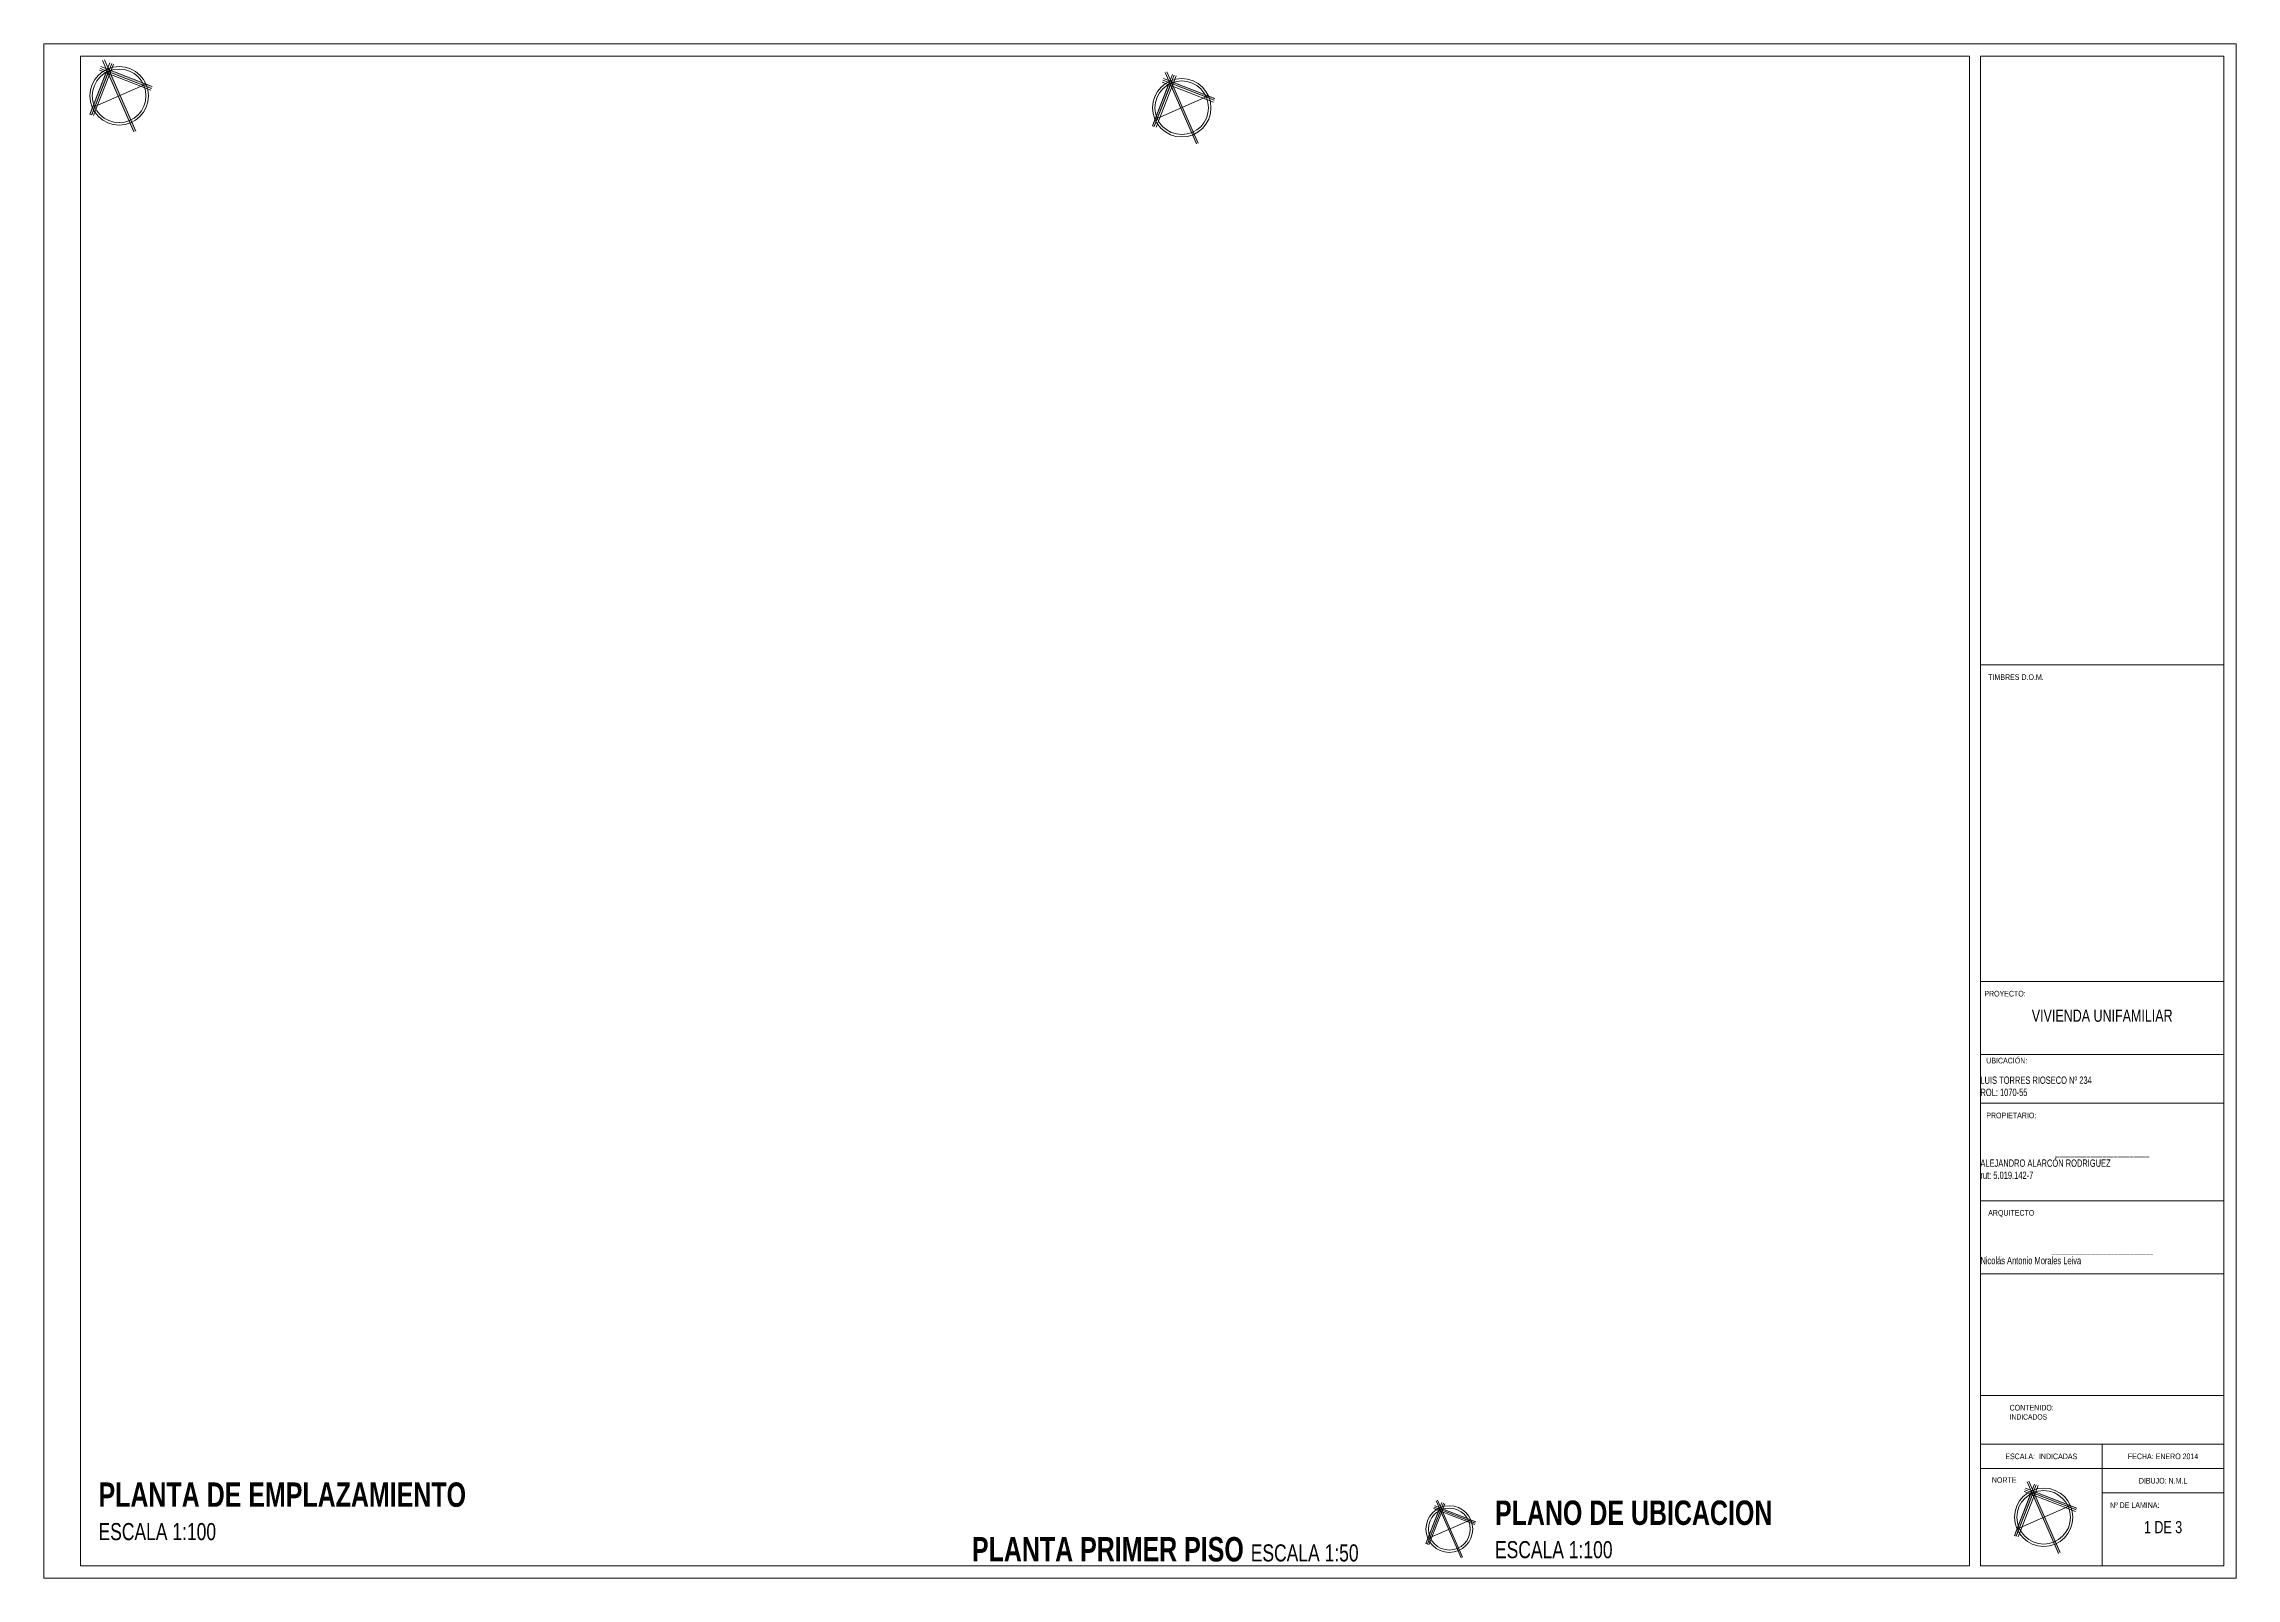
# Paper-space layout 'ESTRUCTURA' of a CAD drawing. Header units: centimetres. Extents: x 240 to 1140, y 36 to 666.
import ezdxf

# ---------------------------------------------------------------- set-up
doc = ezdxf.new("R2010")
doc.units = ezdxf.units.CM
doc.header["$MEASUREMENT"] = 0
doc.layers.add('0.15 TEXTOS', color=212, linetype='Continuous', lineweight=20)
doc.layers.add('000.1 GENERAL', color=252, linetype='Continuous', lineweight=13)
doc.styles.add('NICOLAS 2', font='swisscl.ttf')

psp = doc.layouts.new('ESTRUCTURA')

# ---------------------------------------------------------------- hatches: boundary and pattern name
at = {"layer": '0.15 TEXTOS'}
for points in [[(265.58, 655.53), (266.32, 655.24), (259.14, 636.79), (258.39, 637.08)], [(265.58, 655.53), (265.29, 654.78), (283.74, 647.6), (284.03, 648.34)], [(701.82, 650.65), (702.56, 650.36), (695.38, 631.91), (694.63, 632.2)], [(701.82, 650.65), (701.53, 649.9), (719.98, 642.72), (720.27, 643.46)], [(812.62, 64.84), (813.22, 64.61), (807.47, 49.85), (806.88, 50.08)], [(812.62, 64.84), (812.39, 64.24), (827.15, 58.49), (827.38, 59.09)], [(1055.66, 71.89), (1056.41, 71.6), (1049.22, 53.15), (1048.48, 53.44)], [(1055.66, 71.89), (1055.37, 71.14), (1073.82, 63.96), (1074.11, 64.7)]]:
    psp.add_hatch(color=256, dxfattribs=at).paths.add_polyline_path(points)
h = psp.add_hatch(color=256, dxfattribs=at)
h.paths.add_polyline_path([(266.56, 654.29), (266.03, 654.49), (265.83, 653.97), (265.96, 653.66), (266.49, 653.46), (266.69, 653.98)])
h.paths.add_polyline_path([(266.49, 653.46), (265.96, 653.66), (266.28, 652.93)])
h.paths.add_polyline_path([(266.69, 653.98), (266.49, 653.46), (267.02, 653.25)])
h.paths.add_polyline_path([(267.02, 653.25), (266.49, 653.46), (266.28, 652.93), (270.04, 644.38), (270.41, 644.54), (270.77, 644.7)])
h.paths.add_polyline_path([(270.77, 644.7), (270.04, 644.38), (274.87, 633.4, 0.016671), (275.6, 633.72)])
h.paths.add_polyline_path([(275.6, 633.72, -0.016671), (274.87, 633.4), (276.48, 629.73), (277.21, 630.06)])
h = psp.add_hatch(color=256, dxfattribs=at)
h.paths.add_polyline_path([(702.8, 649.41), (702.27, 649.61), (702.07, 649.09), (702.2, 648.78), (702.73, 648.58), (702.93, 649.1)])
h.paths.add_polyline_path([(702.73, 648.58), (702.2, 648.78), (702.52, 648.05)])
h.paths.add_polyline_path([(702.93, 649.1), (702.73, 648.58), (703.25, 648.37)])
h.paths.add_polyline_path([(703.25, 648.37), (702.73, 648.58), (702.52, 648.05), (706.28, 639.5), (706.64, 639.66), (707.01, 639.82)])
h.paths.add_polyline_path([(707.01, 639.82), (706.28, 639.5), (711.1, 628.52, 0.016671), (711.84, 628.84)])
h.paths.add_polyline_path([(711.84, 628.84, -0.016671), (711.1, 628.52), (712.72, 624.85), (713.45, 625.18)])
h = psp.add_hatch(color=256, dxfattribs=at)
h.paths.add_polyline_path([(813.41, 63.85), (812.99, 64.01), (812.82, 63.59), (812.93, 63.35), (813.35, 63.18), (813.52, 63.6)])
h.paths.add_polyline_path([(813.35, 63.18), (812.93, 63.35), (813.19, 62.76)])
h.paths.add_polyline_path([(813.52, 63.6), (813.35, 63.18), (813.77, 63.02)])
h.paths.add_polyline_path([(813.77, 63.02), (813.35, 63.18), (813.19, 62.76), (816.19, 55.92), (816.49, 56.05), (816.78, 56.18)])
h.paths.add_polyline_path([(816.78, 56.18), (816.19, 55.92), (820.05, 47.14, 0.016671), (820.64, 47.39)])
h.paths.add_polyline_path([(820.64, 47.39, -0.016671), (820.05, 47.14), (821.34, 44.2), (821.93, 44.46)])
h = psp.add_hatch(color=256, dxfattribs=at)
h.paths.add_polyline_path([(1056.64, 70.65), (1056.11, 70.85), (1055.91, 70.32), (1056.04, 70.02), (1056.57, 69.82), (1056.78, 70.34)])
h.paths.add_polyline_path([(1056.57, 69.82), (1056.04, 70.02), (1056.36, 69.29)])
h.paths.add_polyline_path([(1056.78, 70.34), (1056.57, 69.82), (1057.1, 69.61)])
h.paths.add_polyline_path([(1057.1, 69.61), (1056.57, 69.82), (1056.36, 69.29), (1060.12, 60.74), (1060.49, 60.9), (1060.85, 61.06)])
h.paths.add_polyline_path([(1060.85, 61.06), (1060.12, 60.74), (1064.95, 49.76, 0.016671), (1065.68, 50.08)])
h.paths.add_polyline_path([(1065.68, 50.08, -0.016671), (1064.95, 49.76), (1066.56, 46.09), (1067.29, 46.41)])

# ---------------------------------------------------------------- linework, layer by layer
for p, q in [((258.39, 637.08), (266.6, 658.16)), ((259.14, 636.79), (267.35, 657.87)), ((259.88, 636.5), (268.1, 657.58)), ((263.6, 659.03), (276.48, 629.73)), ((264.34, 659.35), (277.21, 630.06)), ((281.39, 649.37), (259.42, 639.71)), ((283.45, 646.85), (262.36, 655.06)), ((283.74, 647.6), (262.65, 655.81)), ((284.03, 648.34), (262.94, 656.56)), ((694.63, 632.2), (702.84, 653.28)), ((695.38, 631.91), (703.59, 652.99)), ((696.12, 631.62), (704.33, 652.7)), ((719.69, 641.97), (698.6, 650.18)), ((719.98, 642.72), (698.89, 650.93)), ((720.27, 643.46), (699.18, 651.67)), ((699.84, 654.15), (712.72, 624.85)), ((700.57, 654.47), (713.45, 625.18)), ((717.63, 644.49), (695.66, 634.83)), ((1048.48, 53.44), (1056.69, 74.52)), ((1049.22, 53.15), (1057.43, 74.23)), ((1049.97, 52.86), (1058.18, 73.94)), ((1073.82, 63.96), (1052.73, 72.17)), ((1074.11, 64.7), (1053.02, 72.91)), ((1053.68, 75.39), (1066.56, 46.09)), ((1054.42, 75.71), (1067.29, 46.41)), ((806.88, 50.08), (813.44, 66.95)), ((807.47, 49.85), (814.04, 66.71)), ((808.07, 49.61), (814.64, 66.48)), ((826.92, 57.9), (810.05, 64.47)), ((827.15, 58.49), (810.28, 65.06)), ((827.38, 59.09), (810.51, 65.66)), ((811.04, 67.64), (821.34, 44.2)), ((811.63, 67.9), (821.93, 44.46)), ((1071.47, 65.73), (1049.5, 56.07)), ((1073.53, 63.21), (1052.44, 71.42)), ((825.27, 59.91), (807.7, 52.19))]:
    psp.add_line(p, q, dxfattribs=at)
for points in [[(265.58, 655.53), (266.32, 655.24), (259.14, 636.79), (258.39, 637.08), (265.58, 655.53)], [(701.82, 650.65), (702.56, 650.36), (695.38, 631.91), (694.63, 632.2), (701.82, 650.65)], [(812.62, 64.84), (813.22, 64.61), (807.47, 49.85), (806.88, 50.08), (812.62, 64.84)], [(1055.66, 71.89), (1056.41, 71.6), (1049.22, 53.15), (1048.48, 53.44), (1055.66, 71.89)]]:
    psp.add_lwpolyline(points, dxfattribs=at)
for centre, radius in [((270.41, 644.54), 12), ((270.41, 644.54), 11), ((706.64, 639.66), 12), ((706.64, 639.66), 11), ((1060.49, 60.9), 12), ((816.49, 56.05), 9.6), ((816.49, 56.05), 8.6), ((1060.49, 60.9), 11)]:
    psp.add_circle(centre, radius, dxfattribs=at)
at = {"layer": '000.1 GENERAL', "ltscale": 10}
for p, q in [((1139.51, 665.9), (239.51, 665.9)), ((239.51, 665.9), (239.51, 35.9)), ((1030.07, 660.9), (254.51, 660.9)), ((254.51, 660.9), (254.51, 40.9)), ((1030.07, 660.9), (1030.07, 40.9)), ((1034.51, 40.9), (1034.51, 660.9)), ((1034.51, 660.9), (1134.51, 660.9)), ((1134.51, 660.9), (1034.51, 660.9)), ((1134.51, 660.9), (1134.51, 40.9)), ((1134.51, 40.9), (1134.51, 660.9)), ((1139.51, 35.9), (1139.51, 665.9)), ((1034.51, 280.9), (1134.51, 280.9)), ((1034.51, 250.9), (1134.51, 250.9)), ((1034.51, 230.9), (1134.51, 230.9)), ((1034.51, 190.9), (1134.51, 190.9)), ((1064.51, 190.9), (1134.51, 190.9)), ((1034.51, 160.9), (1134.51, 160.9)), ((1034.51, 110.9), (1134.51, 110.9)), ((1034.51, 110.9), (1134.51, 110.9)), ((1034.51, 90.9), (1134.51, 90.9)), ((1034.51, 80.9), (1134.51, 80.9)), ((1084.51, 70.9), (1134.51, 70.9)), ((254.51, 40.9), (1030.07, 40.9)), ((1134.51, 40.9), (1034.51, 40.9)), ((1034.51, 40.9), (1134.51, 40.9)), ((239.51, 35.9), (1139.51, 35.9))]:
    psp.add_line(p, q, dxfattribs=at)
at = {"layer": '000.1 GENERAL'}
for p, q in [((1034.51, 410.9), (1134.51, 410.9)), ((1084.51, 40.9), (1084.51, 90.9))]:
    psp.add_line(p, q, dxfattribs=at)

# ---------------------------------------------------------------- texts
at = {"layer": '0.15 TEXTOS', "style": 'NICOLAS 2'}
for s, insert, char_height, width, attachment_point in [('\\pxql;{\\H0.76923x;\\P    TIMBRES D.O.M.}', (1034.51, 410.9), 3, 100, 1), ('\\pxql;{\\H0.76923x;\\P  PROYECTO:\\P\\P\\pqc;\\H2.1667x;VIVIENDA UNIFAMILIAR}', (1034.51, 280.9), 3, 100, 1), ('\\pxql;{\\H0.76923x;   UBICACIÓN: \\P\\pqc;\\P}LUIS TORRES RIOSECO Nº 234  \\PROL: 1070-55', (1034.51, 249.57), 3, 100, 1), ('{\\H0.76923x;\\P   PROPIETARIO: \\P\\P\\P\\P\\pxqc;________________________\\P}ALEJANDRO ALARCÓN RODRIGUEZ\\Prut: 5.019.142-7', (1034.51, 230.9), 3, 100, 1), ('\\pxql;{\\H0.76921x;\\P    ARQUITECTO\\P\\P\\P\\P\\pqc;__________________________\\P}Nicolás Antonio Morales Leiva', (1034.51, 190.9), 3, 100, 1), ('\\pxql;{\\H0.76923x;\\P^ICONTENIDO:\\P\\H0.96x;^IINDICADOS}', (1034.51, 110.9), 3, 100, 1), ('\\pxqc;{\\H0.76923x;ESCALA:  INDICADAS}', (1034.51, 85.9), 3, 50, 4), ('\\pxqc;{\\H0.76923x;FECHA: ENERO 2014}', (1109.51, 85.9), 3, 50, 5), ('\\pxql;{\\fSwis721 LtCn BT|b1|i0|c0|p34;PLANTA DE EMPLAZAMIENTO\\P\\fSwis721 LtCn BT|b0|i0|c0|p34;\\H0.7x;ESCALA 1:100}', (341.88, 63.31), 10, 159.8672, 5), ('\\pxql;{\\H0.76923x;    \\PNORTE}', (1039.22, 81.21), 3, 32, 1), ('\\pxqc;{\\H0.76923x;DIBUJO: N.M.L}', (1109.51, 75.9), 3, 50, 5), ('\\pxql;{\\fSwis721 LtCn BT|b1|i0|c0|p34;PLANO DE UBICACION\\P\\fSwis721 LtCn BT|b0|i0|c0|p34;\\H0.7x;ESCALA 1:100}', (899.3, 55.89), 10, 128.1223, 5), ('\\pxql;{\\H0.76923x;\\P    Nº DE LAMINA:\\P\\P\\pqc;\\H2.1667x;1 DE 3}', (1084.51, 70.9), 3, 50, 1), ('\\pxql;{\\fSwis721 LtCn BT|b1|i0|c0|p34;PLANTA PRIMER PISO \\fSwis721 LtCn BT|b0|i0|c0|p34;\\H0.7x;ESCALA 1:50}', (765.01, 47.7), 10, 288.9999, 5)]:
    psp.add_mtext(s, dxfattribs=dict(at, insert=insert, char_height=char_height, width=width, attachment_point=attachment_point))

doc.saveas('drawing.dxf')
